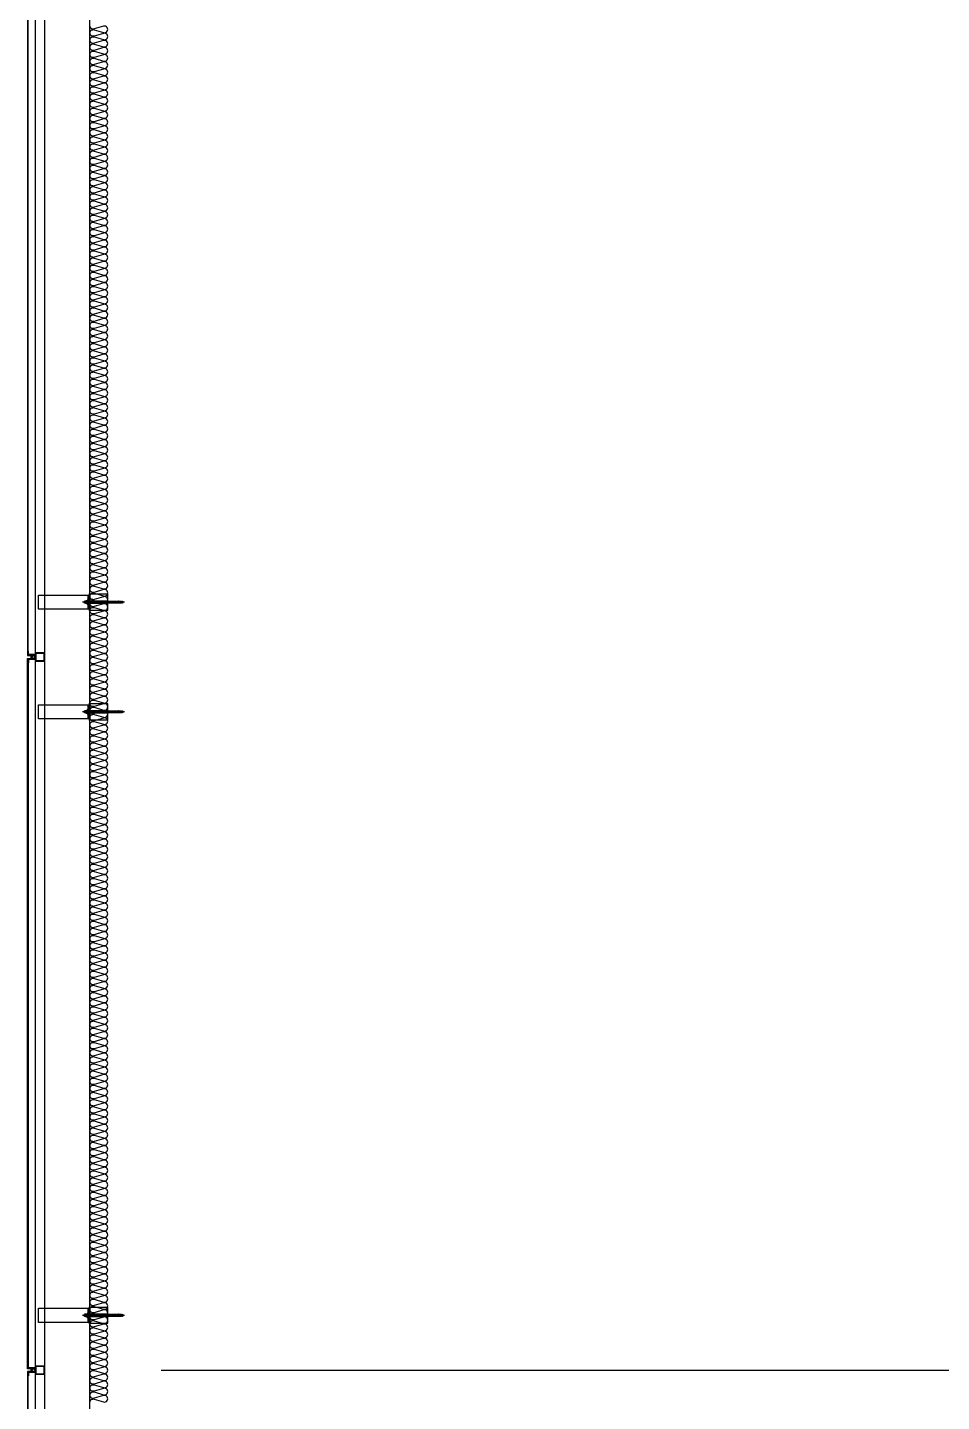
# Model space of a CAD drawing. Header units: millimetres. Extents: x 17311 to 801382, y -242618 to -104888.
# Drawn here: x 705311 to 710436, y -169405 to -161699 of the extents above; entities that cross this region are included whole.
import ezdxf

# ---------------------------------------------------------------- set-up
doc = ezdxf.new("R2010")
doc.units = ezdxf.units.MM
doc.header["$LTSCALE"] = 250
for name, color, linetype in [('A-ETC-8', 8, 'Continuous'), ('A-FIN', 6, 'Continuous'), ('ISL', 251, 'Continuous')]:
    doc.layers.add(name, color=color, linetype=linetype)

# ---------------------------------------------------------------- blocks, each defined once
blk = doc.blocks.new('A$C632c858f')
at = {"layer": 'A-ETC-8'}
blk.add_arc((-2.8, 0), 24, 341.82483, 18.17517, dxfattribs=at)
blk.add_ellipse((34, 0), major_axis=(7.59, 0), ratio=0.987937, dxfattribs=at)
blk = doc.blocks.new('A$Cae507117')
at = {"layer": 'A-ETC-8'}
for points in [[(-50, 0), (-50, -50), (0, -50), (0, 0)], [(-46.8, -3.2), (-46.8, -46.8), (-3.2, -46.8), (-3.2, -3.2)]]:
    blk.add_lwpolyline(points, close=True, dxfattribs=at)
blk = doc.blocks.new('너트 M12')
for p, q in [((-9, 0), (9, 0)), ((-9.5, -9), (-9.5, -0.5)), ((9, -9.5), (-9, -9.5)), ((0, -8.3), (0, -1.2)), ((9.5, -0.5), (9.5, -9))]:
    blk.add_line(p, q)
for centre, start, end in [((-9, -0.5), 90, 180), ((-9, -9), 180, 270), ((9, -0.5), 0, 90), ((9, -9), 270, 0)]:
    blk.add_arc(centre, 0.5, start, end)
at = {"extrusion": (0, 0, -1)}
for centre, major_axis, ratio, start_param, end_param in [((-4.8, -0.9), (-4.75, 0.31), 0.185359, -0.024388, 3.141593), ((4.8, -0.9), (4.75, 0.31), 0.185108, 3.141593, 6.30754), ((-4.8, -8.6), (4.75, 0.31), 0.187111, 0, 3.166211), ((4.8, -8.6), (-4.75, 0.31), 0.185991, 3.117121, 6.283185)]:
    blk.add_ellipse(centre, major_axis=major_axis, ratio=ratio, start_param=start_param, end_param=end_param, dxfattribs=at)
blk = doc.blocks.new('A$C5ebcaad0')
at = {"layer": 'A-ETC-8'}
for p, q in [((-449, -225), (-214, -225)), ((-439, -220.5), (-439, -229.5)), ((-437, -219), (-437.5, -219)), ((-437.5, -231), (-437, -231)), ((-426, -220.5), (-437, -219)), ((-437, -231), (-426, -229.5)), ((-431.6, -219.7), (-431.6, -221.5)), ((-431.6, -228.5), (-431.6, -230.2)), ((-431.1, -222.3), (-429.3, -223.5)), ((-431.1, -227.7), (-429.3, -226.5)), ((-415.6, -218.7), (-430.6, -218.7)), ((-421.1, -224), (-427.7, -224)), ((-421.1, -226), (-427.7, -226)), ((-426, -220.5), (-412, -220.5)), ((-426, -229.5), (-412, -229.5)), ((-420.6, -223.5), (-420.6, -223)), ((-420.6, -227), (-420.6, -226.5)), ((-416.6, -227), (-416.6, -223)), ((-415.6, -218.7), (-412.6, -218.7)), ((-412.6, -218.7), (-412.6, -231.2)), ((-412, -231), (-412, -219)), ((-409, -219), (-412, -219)), ((-412, -231), (-409, -231)), ((-409, -231), (-409, -219)), ((-355, -219), (-409, -219)), ((-409, -231), (-355, -231)), ((-355, -219), (-245.5, -219)), ((-245.5, -231), (-355, -231)), ((-234.2, -229.5), (-224, -229.5)), ((-234, -219), (-225.5, -219)), ((-234, -220.5), (-224, -220.5)), ((-234, -231), (-225.5, -231)), ((-225.5, -231), (-225.5, -219)), ((-224, -220.5), (-225.5, -219)), ((-224, -229.5), (-225.5, -231)), ((-224, -229.5), (-224, -220.5)), ((-430.6, -231.2), (-415.6, -231.2)), ((-415.6, -231.2), (-412.6, -231.2))]:
    blk.add_line(p, q, dxfattribs=at)
for points in [[(-255, -180.5), (-255, -269.5), (-355, -269.5), (-355, -180.5)], [(33.5, -185), (-251.5, -185), (-251.5, -265), (33.5, -265)], [(-251.5, -265), (-245.5, -265), (-245.5, -185), (-251.5, -185)], [(-245.5, -210), (-245.5, -240), (-243.5, -240), (-243.5, -210)]]:
    blk.add_lwpolyline(points, close=True, dxfattribs=at)
blk.add_lwpolyline([(-251.5, -177.5), (-251.5, -272.5, -0.414214), (-252.5, -273.5), (-255, -273.5), (-255, -176.5), (-252.5, -176.5, -0.414214)], format="xyb", close=True, dxfattribs=at)
for centre, radius, start, end in [((-437.5, -220.5), 1.5, 90, 180), ((-437.5, -229.5), 1.5, 180, 270), ((-430.6, -219.7), 1, 90, 180), ((-430.6, -221.5), 1, 180, 236.30993), ((-430.6, -228.5), 1, 123.69007, 180), ((-430.6, -230.2), 1, 180, 270), ((-427.7, -221), 3, 236.30993, 270), ((-427.7, -229), 3, 90, 123.69007), ((-421.1, -223.5), 0.5, 270, 0), ((-421.1, -226.5), 0.5, 0, 90), ((-418.6, -223), 2, 90, 180), ((-418.6, -227), 2, 180, 270), ((-418.6, -223), 2, 0, 90), ((-418.6, -227), 2, 270, 0)]:
    blk.add_arc(centre, radius, start, end, dxfattribs=at)
at = {"layer": 'A-ETC-8', "xscale": -1, "rotation": 90}
blk.add_blockref('너트 M12', (-243.5, -225), dxfattribs=at)

msp = doc.modelspace()

# ---------------------------------------------------------------- linework, layer by layer
at = {"layer": 'A-ETC-8'}
for p, q in [((705355.7, -200799.5), (705355.7, -154461.7)), ((705405.7, -154461.7), (705405.7, -200799.5))]:
    msp.add_line(p, q, dxfattribs=at)
for points in [[(705318.7, -165218), (705353.7, -165218), (705353.7, -165229), (705355.7, -165229), (705355.7, -165216), (705320.3, -165216, 0.226541), (705316.7, -165212.3), (705316.7, -165197.6), (705314.7, -165197.6), (705314.7, -165214, -0.414214)], [(705318.7, -165241), (705353.7, -165241), (705353.7, -165230), (705355.7, -165230), (705355.7, -165243), (705320.3, -165243, -0.226541), (705316.7, -165246.6), (705316.7, -165261.3), (705314.7, -165261.3), (705314.7, -165245, 0.414214)], [(705318.7, -169218), (705353.7, -169218), (705353.7, -169229), (705355.7, -169229), (705355.7, -169216), (705320.3, -169216, 0.226541), (705316.7, -169212.3), (705316.7, -169197.6), (705314.7, -169197.6), (705314.7, -169214, -0.414214)], [(705318.7, -169241), (705353.7, -169241), (705353.7, -169230), (705355.7, -169230), (705355.7, -169243), (705320.3, -169243, -0.226541), (705316.7, -169246.6), (705316.7, -169261.3), (705314.7, -169261.3), (705314.7, -169245, 0.414214)]]:
    msp.add_lwpolyline(points, format="xyb", close=True, dxfattribs=at)
at = {"layer": 'A-FIN'}
msp.add_line((706060.7, -169229.5), (712160.7, -169229.5), dxfattribs=at)
for points in [[(705351.7, -161241), (705351.7, -161237), (705310.7, -161237), (705310.7, -165222), (705351.7, -165222), (705351.7, -165218), (705314.7, -165218), (705314.7, -161241), (705351.7, -161241)], [(705351.7, -169218), (705351.7, -169222), (705310.7, -169222), (705310.7, -165237), (705351.7, -165237), (705351.7, -165241), (705314.7, -165241), (705314.7, -169218), (705351.7, -169218)], [(705351.7, -169241), (705351.7, -169237), (705310.7, -169237), (705310.7, -172722), (705351.7, -172722), (705351.7, -172718), (705314.7, -172718), (705314.7, -169241), (705351.7, -169241)]]:
    msp.add_lwpolyline(points, close=True, dxfattribs=at)
at = {"layer": 'ISL'}
msp.add_line((705660.7, -203729.5), (705660.7, -154479.5), dxfattribs=at)
msp.add_lwpolyline([(705660.7, -169409.5, -0.509267), (705684.9, -169391.8), (705736.4, -169407.1, 1.372593), (705736.4, -169371.8), (705684.9, -169387.1, -0.509267), (705660.7, -169369.5, -0.509267), (705684.9, -169351.8), (705736.4, -169367.1, 1.372593), (705736.4, -169331.8), (705684.9, -169347.1, -0.509267), (705660.7, -169329.5, -0.509267), (705684.9, -169311.8), (705736.4, -169327.1, 1.372593), (705736.4, -169291.8), (705684.9, -169307.1, -0.509267), (705660.7, -169289.5, -0.509267), (705684.9, -169271.8), (705736.4, -169287.1, 1.372593), (705736.4, -169251.8), (705684.9, -169267.1, -0.509267), (705660.7, -169249.5, -0.509267), (705684.9, -169231.8), (705736.4, -169247.1, 1.372593), (705736.4, -169211.8), (705684.9, -169227.1, -0.509267), (705660.7, -169209.5, -0.509267), (705684.9, -169191.8), (705736.4, -169207.1, 1.372593), (705736.4, -169171.8), (705684.9, -169187.1, -0.509267), (705660.7, -169169.5, -0.509267), (705684.9, -169151.8), (705736.4, -169167.1, 1.372593), (705736.4, -169131.8), (705684.9, -169147.1, -0.509267), (705660.7, -169129.5, -0.509267), (705684.9, -169111.8), (705736.4, -169127.1, 1.372593), (705736.4, -169091.8), (705684.9, -169107.1, -0.509267), (705660.7, -169089.5, -0.509267), (705684.9, -169071.8), (705736.4, -169087.1, 1.372593), (705736.4, -169051.8), (705684.9, -169067.1, -0.509267), (705660.7, -169049.5, -0.509267), (705684.9, -169031.8), (705736.4, -169047.1, 1.372593), (705736.4, -169011.8), (705684.9, -169027.1, -0.509267), (705660.7, -169009.5, -0.509267), (705684.9, -168991.8), (705736.4, -169007.1, 1.372593), (705736.4, -168971.8), (705684.9, -168987.1, -0.509267), (705660.7, -168969.5, -0.509267), (705684.9, -168951.8), (705736.4, -168967.1, 1.372593), (705736.4, -168931.8), (705684.9, -168947.1, -0.509267), (705660.7, -168929.5, -0.509267), (705684.9, -168911.8), (705736.4, -168927.1, 1.372593), (705736.4, -168891.8), (705684.9, -168907.1, -0.509267), (705660.7, -168889.5, -0.509267), (705684.9, -168871.8), (705736.4, -168887.1, 1.372593), (705736.4, -168851.8), (705684.9, -168867.1, -0.509267), (705660.7, -168849.5, -0.509267), (705684.9, -168831.8), (705736.4, -168847.1, 1.372593), (705736.4, -168811.8), (705684.9, -168827.1, -0.509267), (705660.7, -168809.5, -0.509267), (705684.9, -168791.8), (705736.4, -168807.1, 1.372593), (705736.4, -168771.8), (705684.9, -168787.1, -0.509267), (705660.7, -168769.5, -0.509267), (705684.9, -168751.8), (705736.4, -168767.1, 1.372593), (705736.4, -168731.8), (705684.9, -168747.1, -0.509267), (705660.7, -168729.5, -0.509267), (705684.9, -168711.8), (705736.4, -168727.1, 1.372593), (705736.4, -168691.8), (705684.9, -168707.1, -0.509267), (705660.7, -168689.5, -0.509267), (705684.9, -168671.8), (705736.4, -168687.1, 1.372593), (705736.4, -168651.8), (705684.9, -168667.1, -0.509267), (705660.7, -168649.5, -0.509267), (705684.9, -168631.8), (705736.4, -168647.1, 1.372593), (705736.4, -168611.8), (705684.9, -168627.1, -0.509267), (705660.7, -168609.5, -0.509267), (705684.9, -168591.8), (705736.4, -168607.1, 1.372593), (705736.4, -168571.8), (705684.9, -168587.1, -0.509267), (705660.7, -168569.5, -0.509267), (705684.9, -168551.8), (705736.4, -168567.1, 1.372593), (705736.4, -168531.8), (705684.9, -168547.1, -0.509267), (705660.7, -168529.5, -0.509267), (705684.9, -168511.8), (705736.4, -168527.1, 1.372593), (705736.4, -168491.8), (705684.9, -168507.1, -0.509267), (705660.7, -168489.5, -0.509267), (705684.9, -168471.8), (705736.4, -168487.1, 1.372593), (705736.4, -168451.8), (705684.9, -168467.1, -0.509267), (705660.7, -168449.5, -0.509267), (705684.9, -168431.8), (705736.4, -168447.1, 1.372593), (705736.4, -168411.8), (705684.9, -168427.1, -0.509267), (705660.7, -168409.5, -0.509267), (705684.9, -168391.8), (705736.4, -168407.1, 1.372593), (705736.4, -168371.8), (705684.9, -168387.1, -0.509267), (705660.7, -168369.5, -0.509267), (705684.9, -168351.8), (705736.4, -168367.1, 1.372593), (705736.4, -168331.8), (705684.9, -168347.1, -0.509267), (705660.7, -168329.5, -0.509267), (705684.9, -168311.8), (705736.4, -168327.1, 1.372593), (705736.4, -168291.8), (705684.9, -168307.1, -0.509267), (705660.7, -168289.5, -0.509267), (705684.9, -168271.8), (705736.4, -168287.1, 1.372593), (705736.4, -168251.8), (705684.9, -168267.1, -0.509267), (705660.7, -168249.5, -0.509267), (705684.9, -168231.8), (705736.4, -168247.1, 1.372593), (705736.4, -168211.8), (705684.9, -168227.1, -0.509267), (705660.7, -168209.5, -0.509267), (705684.9, -168191.8), (705736.4, -168207.1, 1.372593), (705736.4, -168171.8), (705684.9, -168187.1, -0.509267), (705660.7, -168169.5, -0.509267), (705684.9, -168151.8), (705736.4, -168167.1, 1.372593), (705736.4, -168131.8), (705684.9, -168147.1, -0.509267), (705660.7, -168129.5, -0.509267), (705684.9, -168111.8), (705736.4, -168127.1, 1.372593), (705736.4, -168091.8), (705684.9, -168107.1, -0.509267), (705660.7, -168089.5, -0.509267), (705684.9, -168071.8), (705736.4, -168087.1, 1.372593), (705736.4, -168051.8), (705684.9, -168067.1, -0.509267), (705660.7, -168049.5, -0.509267), (705684.9, -168031.8), (705736.4, -168047.1, 1.372593), (705736.4, -168011.8), (705684.9, -168027.1, -0.509267), (705660.7, -168009.5, -0.509267), (705684.9, -167991.8), (705736.4, -168007.1, 1.372593), (705736.4, -167971.8), (705684.9, -167987.1, -0.509267), (705660.7, -167969.5, -0.509267), (705684.9, -167951.8), (705736.4, -167967.1, 1.372593), (705736.4, -167931.8), (705684.9, -167947.1, -0.509267), (705660.7, -167929.5, -0.509267), (705684.9, -167911.8), (705736.4, -167927.1, 1.372593), (705736.4, -167891.8), (705684.9, -167907.1, -0.509267), (705660.7, -167889.5, -0.509267), (705684.9, -167871.8), (705736.4, -167887.1, 1.372593), (705736.4, -167851.8), (705684.9, -167867.1, -0.509267), (705660.7, -167849.5, -0.509267), (705684.9, -167831.8), (705736.4, -167847.1, 1.372593), (705736.4, -167811.8), (705684.9, -167827.1, -0.509267), (705660.7, -167809.5, -0.509267), (705684.9, -167791.8), (705736.4, -167807.1, 1.372593), (705736.4, -167771.8), (705684.9, -167787.1, -0.509267), (705660.7, -167769.5, -0.509267), (705684.9, -167751.8), (705736.4, -167767.1, 1.372593), (705736.4, -167731.8), (705684.9, -167747.1, -0.509267), (705660.7, -167729.5, -0.509267), (705684.9, -167711.8), (705736.4, -167727.1, 1.372593), (705736.4, -167691.8), (705684.9, -167707.1, -0.509267), (705660.7, -167689.5, -0.509267), (705684.9, -167671.8), (705736.4, -167687.1, 1.372593), (705736.4, -167651.8), (705684.9, -167667.1, -0.509267), (705660.7, -167649.5, -0.509267), (705684.9, -167631.8), (705736.4, -167647.1, 1.372593), (705736.4, -167611.8), (705684.9, -167627.1, -0.509267), (705660.7, -167609.5, -0.509267), (705684.9, -167591.8), (705736.4, -167607.1, 1.372593), (705736.4, -167571.8), (705684.9, -167587.1, -0.509267), (705660.7, -167569.5, -0.509267), (705684.9, -167551.8), (705736.4, -167567.1, 1.372593), (705736.4, -167531.8), (705684.9, -167547.1, -0.509267), (705660.7, -167529.5, -0.509267), (705684.9, -167511.8), (705736.4, -167527.1, 1.372593), (705736.4, -167491.8), (705684.9, -167507.1, -0.509267), (705660.7, -167489.5, -0.509267), (705684.9, -167471.8), (705736.4, -167487.1, 1.372593), (705736.4, -167451.8), (705684.9, -167467.1, -0.509267), (705660.7, -167449.5, -0.509267), (705684.9, -167431.8), (705736.4, -167447.1, 1.372593), (705736.4, -167411.8), (705684.9, -167427.1, -0.509267), (705660.7, -167409.5, -0.509267), (705684.9, -167391.8), (705736.4, -167407.1, 1.372593), (705736.4, -167371.8), (705684.9, -167387.1, -0.509267), (705660.7, -167369.5, -0.509267), (705684.9, -167351.8), (705736.4, -167367.1, 1.372593), (705736.4, -167331.8), (705684.9, -167347.1, -0.509267), (705660.7, -167329.5, -0.509267), (705684.9, -167311.8), (705736.4, -167327.1, 1.372593), (705736.4, -167291.8), (705684.9, -167307.1, -0.509267), (705660.7, -167289.5, -0.509267), (705684.9, -167271.8), (705736.4, -167287.1, 1.372593), (705736.4, -167251.8), (705684.9, -167267.1, -0.509267), (705660.7, -167249.5, -0.509267), (705684.9, -167231.8), (705736.4, -167247.1, 1.372593), (705736.4, -167211.8), (705684.9, -167227.1, -0.509267), (705660.7, -167209.5, -0.509267), (705684.9, -167191.8), (705736.4, -167207.1, 1.372593), (705736.4, -167171.8), (705684.9, -167187.1, -0.509267), (705660.7, -167169.5, -0.509267), (705684.9, -167151.8), (705736.4, -167167.1, 1.372593), (705736.4, -167131.8), (705684.9, -167147.1, -0.509267), (705660.7, -167129.5, -0.509267), (705684.9, -167111.8), (705736.4, -167127.1, 1.372593), (705736.4, -167091.8), (705684.9, -167107.1, -0.509267), (705660.7, -167089.5, -0.509267), (705684.9, -167071.8), (705736.4, -167087.1, 1.372593), (705736.4, -167051.8), (705684.9, -167067.1, -0.509267), (705660.7, -167049.5, -0.509267), (705684.9, -167031.8), (705736.4, -167047.1, 1.372593), (705736.4, -167011.8), (705684.9, -167027.1, -0.509267), (705660.7, -167009.5, -0.509267), (705684.9, -166991.8), (705736.4, -167007.1, 1.372593), (705736.4, -166971.8), (705684.9, -166987.1, -0.509267), (705660.7, -166969.5, -0.509267), (705684.9, -166951.8), (705736.4, -166967.1, 1.372593), (705736.4, -166931.8), (705684.9, -166947.1, -0.509267), (705660.7, -166929.5, -0.509267), (705684.9, -166911.8), (705736.4, -166927.1, 1.372593), (705736.4, -166891.8), (705684.9, -166907.1, -0.509267), (705660.7, -166889.5, -0.509267), (705684.9, -166871.8), (705736.4, -166887.1, 1.372593), (705736.4, -166851.8), (705684.9, -166867.1, -0.509267), (705660.7, -166849.5, -0.509267), (705684.9, -166831.8), (705736.4, -166847.1, 1.372593), (705736.4, -166811.8), (705684.9, -166827.1, -0.509267), (705660.7, -166809.5, -0.509267), (705684.9, -166791.8), (705736.4, -166807.1, 1.372593), (705736.4, -166771.8), (705684.9, -166787.1, -0.509267), (705660.7, -166769.5, -0.509267), (705684.9, -166751.8), (705736.4, -166767.1, 1.372593), (705736.4, -166731.8), (705684.9, -166747.1, -0.509267), (705660.7, -166729.5, -0.509267), (705684.9, -166711.8), (705736.4, -166727.1, 1.372593), (705736.4, -166691.8), (705684.9, -166707.1, -0.509267), (705660.7, -166689.5, -0.509267), (705684.9, -166671.8), (705736.4, -166687.1, 1.372593), (705736.4, -166651.8), (705684.9, -166667.1, -0.509267), (705660.7, -166649.5, -0.509267), (705684.9, -166631.8), (705736.4, -166647.1, 1.372593), (705736.4, -166611.8), (705684.9, -166627.1, -0.509267), (705660.7, -166609.5, -0.509267), (705684.9, -166591.8), (705736.4, -166607.1, 1.372593), (705736.4, -166571.8), (705684.9, -166587.1, -0.509267), (705660.7, -166569.5, -0.509267), (705684.9, -166551.8), (705736.4, -166567.1, 1.372593), (705736.4, -166531.8), (705684.9, -166547.1, -0.509267), (705660.7, -166529.5, -0.509267), (705684.9, -166511.8), (705736.4, -166527.1, 1.372593), (705736.4, -166491.8), (705684.9, -166507.1, -0.509267), (705660.7, -166489.5, -0.509267), (705684.9, -166471.8), (705736.4, -166487.1, 1.372593), (705736.4, -166451.8), (705684.9, -166467.1, -0.509267), (705660.7, -166449.5, -0.509267), (705684.9, -166431.8), (705736.4, -166447.1, 1.372593), (705736.4, -166411.8), (705684.9, -166427.1, -0.509267), (705660.7, -166409.5, -0.509267), (705684.9, -166391.8), (705736.4, -166407.1, 1.372593), (705736.4, -166371.8), (705684.9, -166387.1, -0.509267), (705660.7, -166369.5, -0.509267), (705684.9, -166351.8), (705736.4, -166367.1, 1.372593), (705736.4, -166331.8), (705684.9, -166347.1, -0.509267), (705660.7, -166329.5, -0.509267), (705684.9, -166311.8), (705736.4, -166327.1, 1.372593), (705736.4, -166291.8), (705684.9, -166307.1, -0.509267), (705660.7, -166289.5, -0.509267), (705684.9, -166271.8), (705736.4, -166287.1, 1.372593), (705736.4, -166251.8), (705684.9, -166267.1, -0.509267), (705660.7, -166249.5, -0.509267), (705684.9, -166231.8), (705736.4, -166247.1, 1.372593), (705736.4, -166211.8), (705684.9, -166227.1, -0.509267), (705660.7, -166209.5, -0.509267), (705684.9, -166191.8), (705736.4, -166207.1, 1.372593), (705736.4, -166171.8), (705684.9, -166187.1, -0.509267), (705660.7, -166169.5, -0.509267), (705684.9, -166151.8), (705736.4, -166167.1, 1.372593), (705736.4, -166131.8), (705684.9, -166147.1, -0.509267), (705660.7, -166129.5, -0.509267), (705684.9, -166111.8), (705736.4, -166127.1, 1.372593), (705736.4, -166091.8), (705684.9, -166107.1, -0.509267), (705660.7, -166089.5, -0.509267), (705684.9, -166071.8), (705736.4, -166087.1, 1.372593), (705736.4, -166051.8), (705684.9, -166067.1, -0.509267), (705660.7, -166049.5, -0.509267), (705684.9, -166031.8), (705736.4, -166047.1, 1.372593), (705736.4, -166011.8), (705684.9, -166027.1, -0.509267), (705660.7, -166009.5, -0.509267), (705684.9, -165991.8), (705736.4, -166007.1, 1.372593), (705736.4, -165971.8), (705684.9, -165987.1, -0.509267), (705660.7, -165969.5, -0.509267), (705684.9, -165951.8), (705736.4, -165967.1, 1.372593), (705736.4, -165931.8), (705684.9, -165947.1, -0.509267), (705660.7, -165929.5, -0.509267), (705684.9, -165911.8), (705736.4, -165927.1, 1.372593), (705736.4, -165891.8), (705684.9, -165907.1, -0.509267), (705660.7, -165889.5, -0.509267), (705684.9, -165871.8), (705736.4, -165887.1, 1.372593), (705736.4, -165851.8), (705684.9, -165867.1, -0.509267), (705660.7, -165849.5, -0.509267), (705684.9, -165831.8), (705736.4, -165847.1, 1.372593), (705736.4, -165811.8), (705684.9, -165827.1, -0.509267), (705660.7, -165809.5, -0.509267), (705684.9, -165791.8), (705736.4, -165807.1, 1.372593), (705736.4, -165771.8), (705684.9, -165787.1, -0.509267), (705660.7, -165769.5, -0.509267), (705684.9, -165751.8), (705736.4, -165767.1, 1.372593), (705736.4, -165731.8), (705684.9, -165747.1, -0.509267), (705660.7, -165729.5, -0.509267), (705684.9, -165711.8), (705736.4, -165727.1, 1.372593), (705736.4, -165691.8), (705684.9, -165707.1, -0.509267), (705660.7, -165689.5, -0.509267), (705684.9, -165671.8), (705736.4, -165687.1, 1.372593), (705736.4, -165651.8), (705684.9, -165667.1, -0.509267), (705660.7, -165649.5, -0.509267), (705684.9, -165631.8), (705736.4, -165647.1, 1.372593), (705736.4, -165611.8), (705684.9, -165627.1, -0.509267), (705660.7, -165609.5, -0.509267), (705684.9, -165591.8), (705736.4, -165607.1, 1.372593), (705736.4, -165571.8), (705684.9, -165587.1, -0.509267), (705660.7, -165569.5, -0.509267), (705684.9, -165551.8), (705736.4, -165567.1, 1.372593), (705736.4, -165531.8), (705684.9, -165547.1, -0.509267), (705660.7, -165529.5, -0.509267), (705684.9, -165511.8), (705736.4, -165527.1, 1.372593), (705736.4, -165491.8), (705684.9, -165507.1, -0.509267), (705660.7, -165489.5, -0.509267), (705684.9, -165471.8), (705736.4, -165487.1, 1.372593), (705736.4, -165451.8), (705684.9, -165467.1, -0.509267), (705660.7, -165449.5, -0.509267), (705684.9, -165431.8), (705736.4, -165447.1, 1.372593), (705736.4, -165411.8), (705684.9, -165427.1, -0.509267), (705660.7, -165409.5, -0.509267), (705684.9, -165391.8), (705736.4, -165407.1, 1.372593), (705736.4, -165371.8), (705684.9, -165387.1, -0.509267), (705660.7, -165369.5, -0.509267), (705684.9, -165351.8), (705736.4, -165367.1, 1.372593), (705736.4, -165331.8), (705684.9, -165347.1, -0.509267), (705660.7, -165329.5, -0.509267), (705684.9, -165311.8), (705736.4, -165327.1, 1.372593), (705736.4, -165291.8), (705684.9, -165307.1, -0.509267), (705660.7, -165289.5, -0.509267), (705684.9, -165271.8), (705736.4, -165287.1, 1.372593), (705736.4, -165251.8), (705684.9, -165267.1, -0.509267), (705660.7, -165249.5, -0.509267), (705684.9, -165231.8), (705736.4, -165247.1, 1.372593), (705736.4, -165211.8), (705684.9, -165227.1, -0.509267), (705660.7, -165209.5, -0.509267), (705684.9, -165191.8), (705736.4, -165207.1, 1.372593), (705736.4, -165171.8), (705684.9, -165187.1, -0.509267), (705660.7, -165169.5, -0.509267), (705684.9, -165151.8), (705736.4, -165167.1, 1.372593), (705736.4, -165131.8), (705684.9, -165147.1, -0.509267), (705660.7, -165129.5, -0.509267), (705684.9, -165111.8), (705736.4, -165127.1, 1.372593), (705736.4, -165091.8), (705684.9, -165107.1, -0.509267), (705660.7, -165089.5, -0.509267), (705684.9, -165071.8), (705736.4, -165087.1, 1.372593), (705736.4, -165051.8), (705684.9, -165067.1, -0.509267), (705660.7, -165049.5, -0.509267), (705684.9, -165031.8), (705736.4, -165047.1, 1.372593), (705736.4, -165011.8), (705684.9, -165027.1, -0.509267), (705660.7, -165009.5, -0.509267), (705684.9, -164991.8), (705736.4, -165007.1, 1.372593), (705736.4, -164971.8), (705684.9, -164987.1, -0.509267), (705660.7, -164969.5, -0.509267), (705684.9, -164951.8), (705736.4, -164967.1, 1.372593), (705736.4, -164931.8), (705684.9, -164947.1, -0.509267), (705660.7, -164929.5, -0.509267), (705684.9, -164911.8), (705736.4, -164927.1, 1.372593), (705736.4, -164891.8), (705684.9, -164907.1, -0.509267), (705660.7, -164889.5, -0.509267), (705684.9, -164871.8), (705736.4, -164887.1, 1.372593), (705736.4, -164851.8), (705684.9, -164867.1, -0.509267), (705660.7, -164849.5, -0.509267), (705684.9, -164831.8), (705736.4, -164847.1, 1.372593), (705736.4, -164811.8), (705684.9, -164827.1, -0.509267), (705660.7, -164809.5, -0.509267), (705684.9, -164791.8), (705736.4, -164807.1, 1.372593), (705736.4, -164771.8), (705684.9, -164787.1, -0.509267), (705660.7, -164769.5, -0.509267), (705684.9, -164751.8), (705736.4, -164767.1, 1.372593), (705736.4, -164731.8), (705684.9, -164747.1, -0.509267), (705660.7, -164729.5, -0.509267), (705684.9, -164711.8), (705736.4, -164727.1, 1.372593), (705736.4, -164691.8), (705684.9, -164707.1, -0.509267), (705660.7, -164689.5, -0.509267), (705684.9, -164671.8), (705736.4, -164687.1, 1.372593), (705736.4, -164651.8), (705684.9, -164667.1, -0.509267), (705660.7, -164649.5, -0.509267), (705684.9, -164631.8), (705736.4, -164647.1, 1.372593), (705736.4, -164611.8), (705684.9, -164627.1, -0.509267), (705660.7, -164609.5, -0.509267), (705684.9, -164591.8), (705736.4, -164607.1, 1.372593), (705736.4, -164571.8), (705684.9, -164587.1, -0.509267), (705660.7, -164569.5, -0.509267), (705684.9, -164551.8), (705736.4, -164567.1, 1.372593), (705736.4, -164531.8), (705684.9, -164547.1, -0.509267), (705660.7, -164529.5, -0.509267), (705684.9, -164511.8), (705736.4, -164527.1, 1.372593), (705736.4, -164491.8), (705684.9, -164507.1, -0.509267), (705660.7, -164489.5, -0.509267), (705684.9, -164471.8), (705736.4, -164487.1, 1.372593), (705736.4, -164451.8), (705684.9, -164467.1, -0.509267), (705660.7, -164449.5, -0.509267), (705684.9, -164431.8), (705736.4, -164447.1, 1.372593), (705736.4, -164411.8), (705684.9, -164427.1, -0.509267), (705660.7, -164409.5, -0.509267), (705684.9, -164391.8), (705736.4, -164407.1, 1.372593), (705736.4, -164371.8), (705684.9, -164387.1, -0.509267), (705660.7, -164369.5, -0.509267), (705684.9, -164351.8), (705736.4, -164367.1, 1.372593), (705736.4, -164331.8), (705684.9, -164347.1, -0.509267), (705660.7, -164329.5, -0.509267), (705684.9, -164311.8), (705736.4, -164327.1, 1.372593), (705736.4, -164291.8), (705684.9, -164307.1, -0.509267), (705660.7, -164289.5, -0.509267), (705684.9, -164271.8), (705736.4, -164287.1, 1.372593), (705736.4, -164251.8), (705684.9, -164267.1, -0.509267), (705660.7, -164249.5, -0.509267), (705684.9, -164231.8), (705736.4, -164247.1, 1.372593), (705736.4, -164211.8), (705684.9, -164227.1, -0.509267), (705660.7, -164209.5, -0.509267), (705684.9, -164191.8), (705736.4, -164207.1, 1.372593), (705736.4, -164171.8), (705684.9, -164187.1, -0.509267), (705660.7, -164169.5, -0.509267), (705684.9, -164151.8), (705736.4, -164167.1, 1.372593), (705736.4, -164131.8), (705684.9, -164147.1, -0.509267), (705660.7, -164129.5, -0.509267), (705684.9, -164111.8), (705736.4, -164127.1, 1.372593), (705736.4, -164091.8), (705684.9, -164107.1, -0.509267), (705660.7, -164089.5, -0.509267), (705684.9, -164071.8), (705736.4, -164087.1, 1.372593), (705736.4, -164051.8), (705684.9, -164067.1, -0.509267), (705660.7, -164049.5, -0.509267), (705684.9, -164031.8), (705736.4, -164047.1, 1.372593), (705736.4, -164011.8), (705684.9, -164027.1, -0.509267), (705660.7, -164009.5, -0.509267), (705684.9, -163991.8), (705736.4, -164007.1, 1.372593), (705736.4, -163971.8), (705684.9, -163987.1, -0.509267), (705660.7, -163969.5, -0.509267), (705684.9, -163951.8), (705736.4, -163967.1, 1.372593), (705736.4, -163931.8), (705684.9, -163947.1, -0.509267), (705660.7, -163929.5, -0.509267), (705684.9, -163911.8), (705736.4, -163927.1, 1.372593), (705736.4, -163891.8), (705684.9, -163907.1, -0.509267), (705660.7, -163889.5, -0.509267), (705684.9, -163871.8), (705736.4, -163887.1, 1.372593), (705736.4, -163851.8), (705684.9, -163867.1, -0.509267), (705660.7, -163849.5, -0.509267), (705684.9, -163831.8), (705736.4, -163847.1, 1.372593), (705736.4, -163811.8), (705684.9, -163827.1, -0.509267), (705660.7, -163809.5, -0.509267), (705684.9, -163791.8), (705736.4, -163807.1, 1.372593), (705736.4, -163771.8), (705684.9, -163787.1, -0.509267), (705660.7, -163769.5, -0.509267), (705684.9, -163751.8), (705736.4, -163767.1, 1.372593), (705736.4, -163731.8), (705684.9, -163747.1, -0.509267), (705660.7, -163729.5, -0.509267), (705684.9, -163711.8), (705736.4, -163727.1, 1.372593), (705736.4, -163691.8), (705684.9, -163707.1, -0.509267), (705660.7, -163689.5, -0.509267), (705684.9, -163671.8), (705736.4, -163687.1, 1.372593), (705736.4, -163651.8), (705684.9, -163667.1, -0.509267), (705660.7, -163649.5, -0.509267), (705684.9, -163631.8), (705736.4, -163647.1, 1.372593), (705736.4, -163611.8), (705684.9, -163627.1, -0.509267), (705660.7, -163609.5, -0.509267), (705684.9, -163591.8), (705736.4, -163607.1, 1.372593), (705736.4, -163571.8), (705684.9, -163587.1, -0.509267), (705660.7, -163569.5, -0.509267), (705684.9, -163551.8), (705736.4, -163567.1, 1.372593), (705736.4, -163531.8), (705684.9, -163547.1, -0.509267), (705660.7, -163529.5, -0.509267), (705684.9, -163511.8), (705736.4, -163527.1, 1.372593), (705736.4, -163491.8), (705684.9, -163507.1, -0.509267), (705660.7, -163489.5, -0.509267), (705684.9, -163471.8), (705736.4, -163487.1, 1.372593), (705736.4, -163451.8), (705684.9, -163467.1, -0.509267), (705660.7, -163449.5, -0.509267), (705684.9, -163431.8), (705736.4, -163447.1, 1.372593), (705736.4, -163411.8), (705684.9, -163427.1, -0.509267), (705660.7, -163409.5, -0.509267), (705684.9, -163391.8), (705736.4, -163407.1, 1.372593), (705736.4, -163371.8), (705684.9, -163387.1, -0.509267), (705660.7, -163369.5, -0.509267), (705684.9, -163351.8), (705736.4, -163367.1, 1.372593), (705736.4, -163331.8), (705684.9, -163347.1, -0.509267), (705660.7, -163329.5, -0.509267), (705684.9, -163311.8), (705736.4, -163327.1, 1.372593), (705736.4, -163291.8), (705684.9, -163307.1, -0.509267), (705660.7, -163289.5, -0.509267), (705684.9, -163271.8), (705736.4, -163287.1, 1.372593), (705736.4, -163251.8), (705684.9, -163267.1, -0.509267), (705660.7, -163249.5, -0.509267), (705684.9, -163231.8), (705736.4, -163247.1, 1.372593), (705736.4, -163211.8), (705684.9, -163227.1, -0.509267), (705660.7, -163209.5, -0.509267), (705684.9, -163191.8), (705736.4, -163207.1, 1.372593), (705736.4, -163171.8), (705684.9, -163187.1, -0.509267), (705660.7, -163169.5, -0.509267), (705684.9, -163151.8), (705736.4, -163167.1, 1.372593), (705736.4, -163131.8), (705684.9, -163147.1, -0.509267), (705660.7, -163129.5, -0.509267), (705684.9, -163111.8), (705736.4, -163127.1, 1.372593), (705736.4, -163091.8), (705684.9, -163107.1, -0.509267), (705660.7, -163089.5, -0.509267), (705684.9, -163071.8), (705736.4, -163087.1, 1.372593), (705736.4, -163051.8), (705684.9, -163067.1, -0.509267), (705660.7, -163049.5, -0.509267), (705684.9, -163031.8), (705736.4, -163047.1, 1.372593), (705736.4, -163011.8), (705684.9, -163027.1, -0.509267), (705660.7, -163009.5, -0.509267), (705684.9, -162991.8), (705736.4, -163007.1, 1.372593), (705736.4, -162971.8), (705684.9, -162987.1, -0.509267), (705660.7, -162969.5, -0.509267), (705684.9, -162951.8), (705736.4, -162967.1, 1.372593), (705736.4, -162931.8), (705684.9, -162947.1, -0.509267), (705660.7, -162929.5, -0.509267), (705684.9, -162911.8), (705736.4, -162927.1, 1.372593), (705736.4, -162891.8), (705684.9, -162907.1, -0.509267), (705660.7, -162889.5, -0.509267), (705684.9, -162871.8), (705736.4, -162887.1, 1.372593), (705736.4, -162851.8), (705684.9, -162867.1, -0.509267), (705660.7, -162849.5, -0.509267), (705684.9, -162831.8), (705736.4, -162847.1, 1.372593), (705736.4, -162811.8), (705684.9, -162827.1, -0.509267), (705660.7, -162809.5, -0.509267), (705684.9, -162791.8), (705736.4, -162807.1, 1.372593), (705736.4, -162771.8), (705684.9, -162787.1, -0.509267), (705660.7, -162769.5, -0.509267), (705684.9, -162751.8), (705736.4, -162767.1, 1.372593), (705736.4, -162731.8), (705684.9, -162747.1, -0.509267), (705660.7, -162729.5, -0.509267), (705684.9, -162711.8), (705736.4, -162727.1, 1.372593), (705736.4, -162691.8), (705684.9, -162707.1, -0.509267), (705660.7, -162689.5, -0.509267), (705684.9, -162671.8), (705736.4, -162687.1, 1.372593), (705736.4, -162651.8), (705684.9, -162667.1, -0.509267), (705660.7, -162649.5, -0.509267), (705684.9, -162631.8), (705736.4, -162647.1, 1.372593), (705736.4, -162611.8), (705684.9, -162627.1, -0.509267), (705660.7, -162609.5, -0.509267), (705684.9, -162591.8), (705736.4, -162607.1, 1.372593), (705736.4, -162571.8), (705684.9, -162587.1, -0.509267), (705660.7, -162569.5, -0.509267), (705684.9, -162551.8), (705736.4, -162567.1, 1.372593), (705736.4, -162531.8), (705684.9, -162547.1, -0.509267), (705660.7, -162529.5, -0.509267), (705684.9, -162511.8), (705736.4, -162527.1, 1.372593), (705736.4, -162491.8), (705684.9, -162507.1, -0.509267), (705660.7, -162489.5, -0.509267), (705684.9, -162471.8), (705736.4, -162487.1, 1.372593), (705736.4, -162451.8), (705684.9, -162467.1, -0.509267), (705660.7, -162449.5, -0.509267), (705684.9, -162431.8), (705736.4, -162447.1, 1.372593), (705736.4, -162411.8), (705684.9, -162427.1, -0.509267), (705660.7, -162409.5, -0.509267), (705684.9, -162391.8), (705736.4, -162407.1, 1.372593), (705736.4, -162371.8), (705684.9, -162387.1, -0.509267), (705660.7, -162369.5, -0.509267), (705684.9, -162351.8), (705736.4, -162367.1, 1.372593), (705736.4, -162331.8), (705684.9, -162347.1, -0.509267), (705660.7, -162329.5, -0.509267), (705684.9, -162311.8), (705736.4, -162327.1, 1.372593), (705736.4, -162291.8), (705684.9, -162307.1, -0.509267), (705660.7, -162289.5, -0.509267), (705684.9, -162271.8), (705736.4, -162287.1, 1.372593), (705736.4, -162251.8), (705684.9, -162267.1, -0.509267), (705660.7, -162249.5, -0.509267), (705684.9, -162231.8), (705736.4, -162247.1, 1.372593), (705736.4, -162211.8), (705684.9, -162227.1, -0.509267), (705660.7, -162209.5, -0.509267), (705684.9, -162191.8), (705736.4, -162207.1, 1.372593), (705736.4, -162171.8), (705684.9, -162187.1, -0.509267), (705660.7, -162169.5, -0.509267), (705684.9, -162151.8), (705736.4, -162167.1, 1.372593), (705736.4, -162131.8), (705684.9, -162147.1, -0.509267), (705660.7, -162129.5, -0.509267), (705684.9, -162111.8), (705736.4, -162127.1, 1.372593), (705736.4, -162091.8), (705684.9, -162107.1, -0.509267), (705660.7, -162089.5, -0.509267), (705684.9, -162071.8), (705736.4, -162087.1, 1.372593), (705736.4, -162051.8), (705684.9, -162067.1, -0.509267), (705660.7, -162049.5, -0.509267), (705684.9, -162031.8), (705736.4, -162047.1, 1.372593), (705736.4, -162011.8), (705684.9, -162027.1, -0.509267), (705660.7, -162009.5, -0.509267), (705684.9, -161991.8), (705736.4, -162007.1, 1.372593), (705736.4, -161971.8), (705684.9, -161987.1, -0.509267), (705660.7, -161969.5, -0.509267), (705684.9, -161951.8), (705736.4, -161967.1, 1.372593), (705736.4, -161931.8), (705684.9, -161947.1, -0.509267), (705660.7, -161929.5, -0.509267), (705684.9, -161911.8), (705736.4, -161927.1, 1.372593), (705736.4, -161891.8), (705684.9, -161907.1, -0.509267), (705660.7, -161889.5, -0.509267), (705684.9, -161871.8), (705736.4, -161887.1, 1.372593), (705736.4, -161851.8), (705684.9, -161867.1, -0.509267), (705660.7, -161849.5, -0.509267), (705684.9, -161831.8), (705736.4, -161847.1, 1.372593), (705736.4, -161811.8), (705684.9, -161827.1, -0.509267), (705660.7, -161809.5, -0.509267), (705684.9, -161791.8), (705736.4, -161807.1, 1.372593), (705736.4, -161771.8), (705684.9, -161787.1, -0.509267), (705660.7, -161769.5, -0.509267), (705684.9, -161751.8), (705736.4, -161767.1, 1.372593), (705736.4, -161731.8), (705684.9, -161747.1, -0.509267), (705660.7, -161729.5, -0.509267), (705684.9, -161711.8), (705736.4, -161727.1, 1.372593), (705736.4, -161691.8), (705684.9, -161707.1, -0.509267), (705660.7, -161689.5, -0.509267)], format="xyb", dxfattribs=at)

# ---------------------------------------------------------------- block references
at = {"layer": 'A-ETC-8', "xscale": -1}
for p in [(705405.7, -164697), (705405.7, -165312), (705405.7, -168697)]:
    msp.add_blockref('A$C5ebcaad0', p, dxfattribs=at)
at = {"layer": 'A-ETC-8'}
for p in [(705310.7, -165229.5), (705310.7, -169229.5)]:
    msp.add_blockref('A$C632c858f', p, dxfattribs=at)
at = {"layer": 'A-ETC-8', "xscale": -1, "rotation": 180}
for p in [(705405.7, -165254.5), (705405.7, -169254.5)]:
    msp.add_blockref('A$Cae507117', p, dxfattribs=at)

doc.saveas('drawing.dxf')
